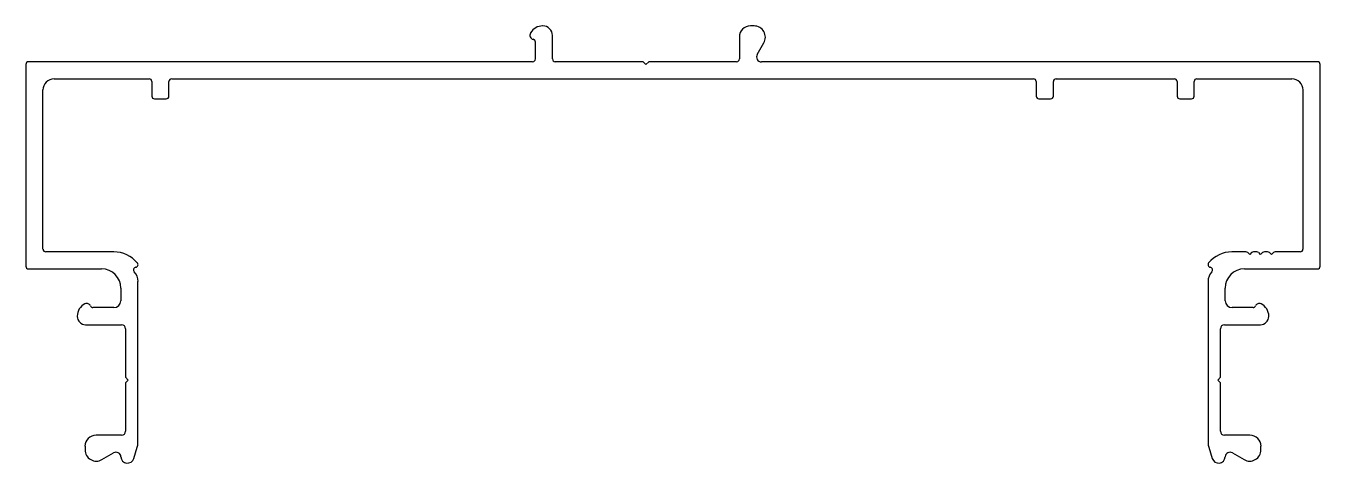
# Model space of a CAD drawing. Extents: x -46 to 73, y 12 to 52.
import ezdxf

# ---------------------------------------------------------------- set-up
doc = ezdxf.new("R2010")
doc.units = 0
doc.layers.get('0').update_dxf_attribs({"linetype": 'CONTINUOUS'})

msp = doc.modelspace()

# ---------------------------------------------------------------- linework, layer by layer
at = {"linetype": 'CONTINUOUS'}
for p, q in [((0.49, 51.56), (0.47, 51.52)), ((1.61, 52.19), (1.59, 52.19)), ((2.5, 49.15), (2.5, 51.31)), ((21.04, 52.19), (20.71, 52.19)), ((0.92, 50.71), (0.92, 49.15)), ((19.69, 51.18), (19.69, 49.15)), ((21.33, 49.57), (21.94, 50.63)), ((0.67, 48.89), (-45.69, 48.89)), ((10.84, 48.89), (2.75, 48.89)), ((11.1, 48.64), (10.84, 48.89)), ((11.35, 48.89), (11.1, 48.64)), ((19.44, 48.89), (11.35, 48.89)), ((72.86, 48.89), (21.72, 48.89)), ((-45.94, 48.64), (-45.94, 30.1)), ((73.11, 30.1), (73.11, 48.64)), ((-43.35, 47.32), (-34.61, 47.32)), ((-34.36, 47.07), (-34.36, 45.74)), ((-32.78, 45.74), (-32.78, 47.07)), ((-32.53, 47.32), (46.74, 47.32)), ((47, 47.07), (47, 45.74)), ((48.57, 45.74), (48.57, 47.07)), ((48.83, 47.32), (59.7, 47.32)), ((59.95, 47.07), (59.95, 45.74)), ((61.53, 45.74), (61.53, 47.07)), ((61.78, 47.32), (70.52, 47.32)), ((-44.37, 31.67), (-44.37, 46.3)), ((-34.1, 45.49), (-33.04, 45.49)), ((47.25, 45.49), (48.32, 45.49)), ((60.21, 45.49), (61.27, 45.49)), ((71.53, 46.3), (71.53, 31.67)), ((-37.84, 31.42), (-44.11, 31.42)), ((66.28, 31.42), (65.01, 31.42)), ((66.63, 31.17), (66.46, 31.34)), ((66.81, 31.34), (66.64, 31.17)), ((67.28, 31.42), (66.99, 31.42)), ((67.63, 31.17), (67.46, 31.34)), ((67.81, 31.34), (67.64, 31.17)), ((68.28, 31.42), (67.99, 31.42)), ((68.63, 31.17), (68.46, 31.34)), ((68.81, 31.34), (68.64, 31.17)), ((71.28, 31.42), (68.99, 31.42)), ((-45.69, 29.84), (-38.98, 29.84)), ((66.15, 29.84), (72.86, 29.84)), ((-35.63, 13.83), (-35.63, 28.7)), ((62.8, 28.7), (62.8, 13.83)), ((-37.2, 28.07), (-37.2, 26.92)), ((64.37, 26.92), (64.37, 28.07)), ((-37.84, 26.29), (-39.77, 26.29)), ((66.94, 26.29), (65.01, 26.29)), ((-41.22, 25.5), (-41.22, 25.48)), ((68.39, 25.48), (68.39, 25.5)), ((-40.45, 24.71), (-37.15, 24.71)), ((-36.77, 24.33), (-36.77, 19.89)), ((63.94, 19.89), (63.94, 24.33)), ((64.32, 24.71), (67.62, 24.71)), ((-36.77, 19.89), (-36.52, 19.63)), ((-36.52, 19.63), (-36.77, 19.38)), ((-36.77, 19.38), (-36.77, 14.93)), ((63.69, 19.63), (63.94, 19.89)), ((63.94, 19.38), (63.69, 19.63)), ((63.94, 14.93), (63.94, 19.38)), ((-37.15, 14.55), (-39.49, 14.55)), ((66.66, 14.55), (64.32, 14.55)), ((-40.5, 13.54), (-40.5, 13.21)), ((-36.01, 12.41), (-35.69, 13.44)), ((62.86, 13.44), (63.18, 12.41)), ((67.67, 13.21), (67.67, 13.54)), ((-38.94, 12.31), (-37.88, 12.92)), ((65.05, 12.92), (66.11, 12.31))]:
    msp.add_line(p, q, dxfattribs=at)
for centre, radius, start, end in [((0.8, 51.33), 0.381, 149.9487, 258.463), ((1.59, 50.92), 1.27, 90, 149.9487), ((1.61, 51.31), 0.889, 360, 90), ((20.71, 51.18), 1.02, 90, 180), ((21.04, 51.15), 1.04, 330, 90), ((0.67, 50.71), 0.254, 360, 78.463), ((-45.69, 48.64), 0.254, 90, 180), ((0.67, 49.15), 0.254, 270, 360), ((2.75, 49.15), 0.254, 180, 270), ((19.44, 49.15), 0.254, 270, 360), ((21.72, 49.34), 0.452, 150, 270), ((72.86, 48.64), 0.254, 360, 90), ((-43.35, 46.3), 1.02, 90, 180), ((-34.61, 47.07), 0.254, 0, 90), ((-32.53, 47.07), 0.254, 90, 180), ((46.74, 47.07), 0.254, 360, 90), ((48.83, 47.07), 0.254, 90, 180), ((59.7, 47.07), 0.254, 360, 90), ((61.78, 47.07), 0.254, 90, 180), ((70.52, 46.3), 1.02, 0, 90), ((-34.1, 45.74), 0.254, 180, 270), ((-33.04, 45.74), 0.254, 270, 0), ((47.25, 45.74), 0.254, 180, 270), ((48.32, 45.74), 0.254, 270, 0), ((60.21, 45.74), 0.254, 180, 270), ((61.27, 45.74), 0.254, 270, 0), ((-44.11, 31.67), 0.254, 180, 269.9961), ((-37.84, 28.62), 2.79, 39.7219, 89.9961), ((65, 28.62), 2.79, 89.9873, 140.2759), ((66.28, 31.16), 0.254, 45.1801, 89.4872), ((66.64, 31.18), 0.008, 225, 315), ((66.99, 31.17), 0.25, 90, 135), ((67.28, 31.17), 0.25, 45, 90), ((67.63, 31.18), 0.008, 225, 315), ((67.99, 31.17), 0.25, 90, 135), ((68.28, 31.17), 0.25, 45, 90), ((68.63, 31.18), 0.008, 225, 315), ((68.99, 31.17), 0.25, 90, 135), ((71.28, 31.67), 0.254, 269.9873, 0), ((-45.69, 30.1), 0.254, 180, 270), ((-38.98, 28.07), 1.78, 0, 90), ((-35.79, 29.75), 0.254, 100.4462, 223.3558), ((-35.88, 30.25), 0.254, 280.4465, 39.7219), ((63.05, 30.25), 0.254, 140.2759, 259.5535), ((62.96, 29.75), 0.254, 316.6442, 79.5538), ((66.15, 28.07), 1.78, 90, 180), ((72.86, 30.1), 0.254, 270, 0), ((-36.9, 28.7), 1.28, 0.1141, 43.3031), ((64.07, 28.7), 1.27, 136.6442, 180), ((-39.95, 25.5), 1.27, 116.3839, 180.0039), ((-40.35, 26.29), 0.381, 23.5782, 114.5249), ((-39.77, 26.54), 0.254, 203.5782, 270), ((-37.84, 26.92), 0.635, 270, 360), ((65.01, 26.92), 0.635, 180, 270), ((66.94, 26.54), 0.254, 270, 336.4218), ((67.52, 26.29), 0.381, 65.4751, 156.4218), ((67.12, 25.5), 1.27, 359.9961, 63.6161), ((-40.45, 25.48), 0.762, 180, 270), ((67.62, 25.48), 0.762, 270, 360), ((-37.15, 24.33), 0.381, 360, 90), ((64.32, 24.33), 0.381, 90, 180), ((-39.49, 13.54), 1.02, 90, 180), ((-37.15, 14.93), 0.381, 270, 0), ((64.32, 14.93), 0.381, 180, 270), ((66.66, 13.54), 1.02, 0, 90), ((-39.46, 13.21), 1.04, 180, 300), ((-36.9, 13.83), 1.27, 342.3718, 0), ((64.07, 13.83), 1.27, 180, 197.6747), ((66.63, 13.21), 1.04, 240, 0), ((-37.65, 12.53), 0.452, 3.8023, 120), ((-36.6, 12.6), 0.61, 183.8023, 342.3718), ((63.77, 12.6), 0.61, 197.6747, 356.0455), ((64.82, 12.53), 0.452, 60, 176.0455)]:
    msp.add_arc(centre, radius, start, end, dxfattribs=at)

doc.saveas('drawing.dxf')
